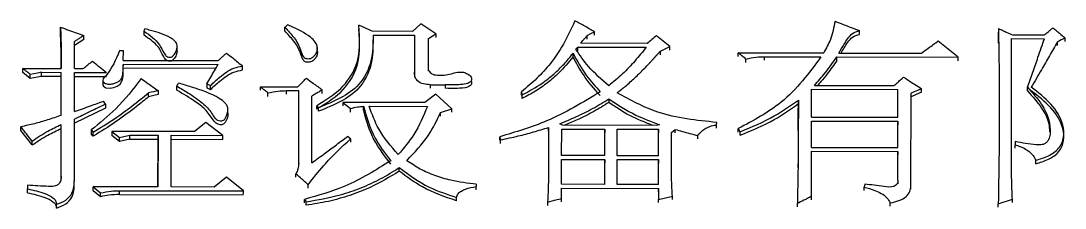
# Model space of a CAD drawing. Header units: millimetres. Extents: x 2104 to 4053, y 855 to 2233.
# Drawn here: x 2525.16 to 2537.18, y 2062.75 to 2064.91 of the extents above; entities that cross this region are included whole.
import ezdxf

# ---------------------------------------------------------------- set-up
doc = ezdxf.new("R2010")
doc.units = ezdxf.units.MM

msp = doc.modelspace()

# ---------------------------------------------------------------- linework, layer by layer
at = {"color": 7, "linetype": 'Continuous', "lineweight": 25}
for p, q in [((2528.195, 2064.791), (2528.196, 2064.833)), ((2529.202, 2064.787), (2529.05, 2064.858)), ((2529.764, 2064.875), (2529.667, 2064.786)), ((2529.937, 2064.759), (2529.764, 2064.875)), ((2529.667, 2064.786), (2529.202, 2064.787)), ((2529.212, 2064.743), (2529.688, 2064.742)), ((2529.212, 2064.743), (2529.212, 2064.701)), ((2529.688, 2064.742), (2529.688, 2064.315)), ((2529.688, 2064.742), (2529.688, 2064.7)), ((2529.851, 2064.706), (2529.937, 2064.759)), ((2534.816, 2064.753), (2534.816, 2064.795)), ((2536.417, 2064.818), (2536.417, 2064.776)), ((2536.419, 2064.649), (2536.417, 2064.776)), ((2536.579, 2064.747), (2536.947, 2064.746)), ((2525.881, 2064.692), (2525.773, 2064.623)), ((2525.773, 2064.357), (2525.773, 2064.669)), ((2526.955, 2064.559), (2526.955, 2064.606)), ((2528.569, 2064.583), (2528.569, 2064.61)), ((2529.213, 2064.648), (2529.213, 2064.69)), ((2529.85, 2064.368), (2529.851, 2064.706)), ((2531.57, 2064.605), (2532.36, 2064.604)), ((2531.57, 2064.564), (2531.57, 2064.605)), ((2532.371, 2064.648), (2531.603, 2064.65)), ((2536.567, 2063.302), (2536.568, 2064.703)), ((2536.568, 2064.703), (2536.947, 2064.702)), ((2537.098, 2064.624), (2537.098, 2064.666)), ((2526.336, 2064.564), (2526.292, 2064.564)), ((2526.335, 2064.452), (2526.336, 2064.564)), ((2531.516, 2064.493), (2531.516, 2064.534)), ((2532.522, 2064.518), (2532.522, 2064.559)), ((2533.42, 2064.54), (2534.404, 2064.538)), ((2533.42, 2064.498), (2533.42, 2064.54)), ((2533.506, 2064.427), (2533.507, 2064.468)), ((2533.723, 2064.495), (2534.372, 2064.493)), ((2533.723, 2064.453), (2533.723, 2064.495)), ((2534.556, 2064.493), (2535.951, 2064.491)), ((2534.556, 2064.452), (2534.556, 2064.493)), ((2534.578, 2064.537), (2535.53, 2064.536)), ((2525.178, 2064.358), (2525.621, 2064.358)), ((2525.178, 2064.312), (2525.178, 2064.358)), ((2525.773, 2064.357), (2525.87, 2064.357)), ((2526.335, 2064.452), (2527.428, 2064.45)), ((2526.335, 2064.362), (2526.336, 2064.408)), ((2527.401, 2064.36), (2526.335, 2064.362)), ((2526.336, 2064.408), (2527.428, 2064.406)), ((2527.709, 2064.342), (2527.709, 2064.388)), ((2529.85, 2064.327), (2529.85, 2064.368)), ((2525.264, 2064.243), (2525.178, 2064.312)), ((2525.394, 2064.315), (2525.621, 2064.314)), ((2525.394, 2064.268), (2525.394, 2064.315)), ((2525.621, 2064.268), (2525.394, 2064.268)), ((2525.621, 2063.819), (2525.621, 2064.314)), ((2525.621, 2064.268), (2525.621, 2064.314)), ((2525.621, 2063.819), (2525.621, 2064.268)), ((2525.772, 2063.862), (2525.773, 2064.314)), ((2525.773, 2064.314), (2526.141, 2064.313)), ((2525.773, 2064.268), (2526.14, 2064.267)), ((2526.101, 2064.23), (2526.101, 2064.228)), ((2529.688, 2064.315), (2529.688, 2064.274)), ((2526.101, 2064.218), (2526.101, 2064.184)), ((2527.298, 2064.181), (2527.341, 2064.163)), ((2527.298, 2064.181), (2527.298, 2064.135)), ((2527.298, 2064.135), (2527.341, 2064.117)), ((2527.914, 2064.149), (2528.346, 2064.148)), ((2527.914, 2064.108), (2527.914, 2064.149)), ((2529.872, 2064.172), (2529.871, 2064.132)), ((2529.872, 2064.172), (2530.045, 2064.172)), ((2530.045, 2064.172), (2530.045, 2064.131)), ((2534.263, 2064.12), (2535.259, 2064.118)), ((2534.263, 2063.799), (2534.263, 2064.12)), ((2534.296, 2064.164), (2535.215, 2064.163)), ((2535.258, 2063.797), (2535.259, 2064.118)), ((2536.751, 2064.101), (2536.751, 2064.142)), ((2526.627, 2064.032), (2526.627, 2064.078)), ((2528.216, 2064.063), (2528.217, 2064.104)), ((2528.217, 2064.104), (2528.357, 2064.104)), ((2528.356, 2063.272), (2528.357, 2064.104)), ((2528.357, 2064.063), (2528.357, 2064.104)), ((2528.508, 2063.272), (2528.509, 2064.041)), ((2529.936, 2064.065), (2529.807, 2063.967)), ((2530.12, 2063.895), (2529.936, 2064.065)), ((2530.921, 2064.05), (2530.921, 2064.09)), ((2530.931, 2064.014), (2530.932, 2064.055)), ((2534.112, 2063.955), (2534.112, 2063.995)), ((2535.409, 2063.008), (2535.41, 2064.073)), ((2526.129, 2063.902), (2525.772, 2063.729)), ((2526.129, 2063.948), (2526.108, 2063.983)), ((2526.129, 2063.948), (2526.129, 2063.902)), ((2527.54, 2063.85), (2527.54, 2063.896)), ((2528.865, 2063.969), (2528.952, 2063.898)), ((2529.807, 2063.967), (2528.865, 2063.969)), ((2529.103, 2063.884), (2529.103, 2063.924)), ((2529.168, 2063.924), (2529.839, 2063.923)), ((2529.99, 2063.851), (2530.12, 2063.895)), ((2525.772, 2063.076), (2525.772, 2063.775)), ((2529.99, 2063.811), (2529.99, 2063.851)), ((2534.263, 2063.799), (2535.258, 2063.797)), ((2534.263, 2063.754), (2535.258, 2063.752)), ((2534.263, 2063.45), (2534.263, 2063.754)), ((2535.258, 2063.448), (2535.258, 2063.752)), ((2535.258, 2063.752), (2535.258, 2063.712)), ((2525.155, 2063.643), (2525.156, 2063.689)), ((2525.285, 2063.478), (2525.155, 2063.643)), ((2525.62, 2063.12), (2525.621, 2063.714)), ((2525.62, 2063.118), (2525.621, 2063.668)), ((2525.967, 2063.652), (2525.989, 2063.626)), ((2525.967, 2063.652), (2525.967, 2063.607)), ((2525.988, 2063.581), (2525.989, 2063.626)), ((2526.205, 2063.634), (2526.291, 2063.564)), ((2527.157, 2063.633), (2526.205, 2063.634)), ((2527.287, 2063.737), (2527.157, 2063.633)), ((2527.481, 2063.588), (2527.287, 2063.737)), ((2531.234, 2063.679), (2531.234, 2063.178)), ((2531.234, 2063.639), (2531.234, 2063.679)), ((2531.385, 2063.357), (2531.386, 2063.661)), ((2531.386, 2063.661), (2531.883, 2063.66)), ((2532.478, 2063.703), (2531.396, 2063.705)), ((2531.883, 2063.356), (2531.883, 2063.66)), ((2531.883, 2063.66), (2531.883, 2063.62)), ((2532.023, 2063.355), (2532.024, 2063.66)), ((2532.024, 2063.66), (2532.5, 2063.659)), ((2532.511, 2063.712), (2532.478, 2063.703)), ((2532.499, 2063.355), (2532.5, 2063.659)), ((2532.5, 2063.659), (2532.5, 2063.619)), ((2533.17, 2063.711), (2533.171, 2063.738)), ((2533.17, 2063.671), (2533.17, 2063.711)), ((2533.419, 2063.625), (2533.419, 2063.666)), ((2533.441, 2063.59), (2533.441, 2063.63)), ((2537.169, 2063.604), (2537.169, 2063.644)), ((2525.285, 2063.478), (2525.285, 2063.523)), ((2525.988, 2063.581), (2525.967, 2063.607)), ((2526.291, 2063.519), (2526.205, 2063.589)), ((2526.291, 2063.519), (2526.291, 2063.564)), ((2526.41, 2063.545), (2526.291, 2063.519)), ((2526.41, 2063.59), (2526.735, 2063.59)), ((2526.41, 2063.545), (2526.41, 2063.59)), ((2526.41, 2063.545), (2526.735, 2063.544)), ((2526.735, 2063.59), (2526.734, 2062.995)), ((2526.734, 2062.995), (2526.735, 2063.544)), ((2526.735, 2063.544), (2526.735, 2063.59)), ((2526.886, 2063.59), (2527.481, 2063.588)), ((2526.886, 2062.995), (2526.886, 2063.59)), ((2526.886, 2063.544), (2527.481, 2063.543)), ((2528.952, 2063.549), (2528.919, 2063.576)), ((2528.952, 2063.549), (2528.951, 2063.509)), ((2530.671, 2063.533), (2530.672, 2063.573)), ((2530.682, 2063.497), (2530.682, 2063.537)), ((2532.651, 2063.157), (2532.651, 2063.623)), ((2532.954, 2063.547), (2532.954, 2063.586)), ((2536.61, 2063.517), (2536.61, 2063.481)), ((2536.61, 2063.517), (2536.61, 2063.477)), ((2534.262, 2062.885), (2534.263, 2063.405)), ((2534.263, 2063.45), (2535.258, 2063.448)), ((2534.263, 2063.405), (2535.258, 2063.403)), ((2535.258, 2063.072), (2535.258, 2063.403)), ((2535.258, 2063.403), (2535.258, 2063.364)), ((2536.61, 2063.442), (2536.61, 2063.481)), ((2528.356, 2063.232), (2528.356, 2063.272)), ((2531.883, 2063.356), (2531.385, 2063.357)), ((2531.385, 2063.312), (2531.883, 2063.311)), ((2531.385, 2063.025), (2531.385, 2063.312)), ((2531.882, 2063.024), (2531.883, 2063.311)), ((2531.883, 2063.311), (2531.883, 2063.272)), ((2532.499, 2063.355), (2532.023, 2063.355)), ((2532.023, 2063.311), (2532.499, 2063.31)), ((2532.023, 2063.024), (2532.023, 2063.311)), ((2532.499, 2063.023), (2532.499, 2063.31)), ((2532.499, 2063.31), (2532.499, 2063.27)), ((2536.848, 2063.262), (2536.848, 2063.302)), ((2529.514, 2063.178), (2529.514, 2063.217)), ((2525.62, 2063.075), (2525.62, 2063.12)), ((2525.771, 2063.031), (2525.772, 2063.076)), ((2527.524, 2063.108), (2527.383, 2062.994)), ((2527.719, 2062.949), (2527.524, 2063.108)), ((2530.401, 2063.027), (2530.4, 2063)), ((2531.882, 2063.024), (2531.385, 2063.025)), ((2532.499, 2063.023), (2532.023, 2063.024)), ((2535.258, 2063.072), (2535.257, 2063.032)), ((2525.23, 2062.927), (2525.231, 2062.972)), ((2525.23, 2062.927), (2525.231, 2062.971)), ((2525.231, 2063.015), (2525.231, 2062.972)), ((2525.231, 2063.015), (2525.231, 2062.971)), ((2525.769, 2062.968), (2525.77, 2063.013)), ((2525.988, 2062.996), (2526.074, 2062.926)), ((2526.734, 2062.995), (2525.988, 2062.996)), ((2525.988, 2062.952), (2525.988, 2062.996)), ((2526.074, 2062.882), (2525.988, 2062.952)), ((2526.074, 2062.882), (2526.074, 2062.926)), ((2526.291, 2062.952), (2527.719, 2062.949)), ((2526.291, 2062.908), (2526.291, 2062.952)), ((2526.291, 2062.908), (2527.718, 2062.905)), ((2527.383, 2062.994), (2526.886, 2062.995)), ((2528.464, 2062.982), (2528.464, 2063.021)), ((2530.4, 2062.961), (2530.4, 2063)), ((2531.385, 2062.98), (2532.499, 2062.978)), ((2531.385, 2062.863), (2531.385, 2062.98)), ((2532.499, 2062.978), (2532.499, 2062.852)), ((2535.409, 2062.97), (2535.409, 2063.008)), ((2528.421, 2062.851), (2528.442, 2062.824)), ((2528.421, 2062.812), (2528.421, 2062.851)), ((2528.442, 2062.785), (2528.442, 2062.824)), ((2532.499, 2062.814), (2532.499, 2062.852)), ((2534.1, 2062.766), (2534.1, 2062.804)), ((2536.414, 2062.762), (2536.415, 2062.8)), ((2536.415, 2062.8), (2536.577, 2062.854))]:
    msp.add_line(p, q, dxfattribs=at)
at = {"color": 7, "linetype": 'Continuous', "lineweight": 25, "flags": 128}
for points in [[(2525.611, 2064.787), (2525.611, 2064.813), (2525.611, 2064.834)], [(2528.196, 2064.833), (2528.204, 2064.84), (2528.216, 2064.85), (2528.228, 2064.86)], [(2525.881, 2064.692), (2525.881, 2064.718), (2525.881, 2064.738)], [(2526.574, 2064.742), (2526.574, 2064.757), (2526.574, 2064.773), (2526.574, 2064.789)], [(2529.937, 2064.759), (2529.937, 2064.736), (2529.937, 2064.717)], [(2531.679, 2064.738), (2531.722, 2064.76), (2531.765, 2064.782)], [(2531.679, 2064.696), (2531.679, 2064.72), (2531.679, 2064.738)], [(2531.765, 2064.741), (2531.765, 2064.764), (2531.765, 2064.782)], [(2537.185, 2064.71), (2537.141, 2064.688), (2537.12, 2064.677), (2537.098, 2064.666)], [(2537.185, 2064.669), (2537.185, 2064.692), (2537.185, 2064.71)], [(2531.549, 2064.579), (2531.56, 2064.592), (2531.57, 2064.605)], [(2532.522, 2064.559), (2532.576, 2064.586), (2532.631, 2064.612)], [(2532.63, 2064.571), (2532.63, 2064.594), (2532.631, 2064.612)], [(2535.951, 2064.449), (2535.951, 2064.472), (2535.951, 2064.491)], [(2526.106, 2064.193), (2526.1, 2064.18), (2526.101, 2064.167), (2526.108, 2064.155), (2526.12, 2064.146), (2526.134, 2064.138), (2526.18, 2064.133), (2526.225, 2064.14), (2526.266, 2064.156), (2526.301, 2064.18), (2526.326, 2064.228), (2526.332, 2064.28), (2526.335, 2064.362), (2526.335, 2064.362)], [(2525.394, 2064.315), (2525.345, 2064.305), (2525.305, 2064.297), (2525.264, 2064.289)], [(2525.264, 2064.243), (2525.264, 2064.269), (2525.264, 2064.289)], [(2525.394, 2064.268), (2525.345, 2064.259), (2525.305, 2064.251), (2525.264, 2064.243)], [(2526.952, 2064.109), (2526.952, 2064.13), (2526.952, 2064.143), (2526.952, 2064.156)], [(2527.341, 2064.117), (2527.341, 2064.14), (2527.341, 2064.152), (2527.341, 2064.163)], [(2528.627, 2064.072), (2528.628, 2064.094), (2528.628, 2064.112)], [(2535.258, 2064.077), (2535.259, 2064.1), (2535.259, 2064.118)], [(2535.529, 2064.126), (2535.484, 2064.106), (2535.447, 2064.09), (2535.41, 2064.073)], [(2535.529, 2064.085), (2535.529, 2064.108), (2535.529, 2064.126)], [(2526.735, 2064.104), (2526.687, 2064.092), (2526.657, 2064.085), (2526.627, 2064.078)], [(2526.735, 2064.058), (2526.687, 2064.046), (2526.657, 2064.039), (2526.627, 2064.032)], [(2526.735, 2064.104), (2526.735, 2064.078), (2526.735, 2064.058)], [(2528, 2064.037), (2528, 2064.057), (2528, 2064.078)], [(2531.927, 2064.008), (2531.927, 2063.998), (2531.927, 2063.987), (2531.927, 2063.968)], [(2535.529, 2064.085), (2535.469, 2064.058), (2535.41, 2064.032)], [(2528.563, 2063.934), (2528.562, 2063.919), (2528.562, 2063.906), (2528.562, 2063.894)], [(2528.584, 2063.907), (2528.579, 2063.914), (2528.571, 2063.924), (2528.563, 2063.934)], [(2528.584, 2063.867), (2528.584, 2063.881), (2528.584, 2063.894), (2528.584, 2063.907)], [(2528.865, 2063.969), (2528.865, 2063.946), (2528.865, 2063.929)], [(2528.952, 2063.857), (2528.952, 2063.867), (2528.952, 2063.877), (2528.952, 2063.898)], [(2530.12, 2063.855), (2530.12, 2063.877), (2530.12, 2063.895)], [(2525.621, 2063.668), (2525.621, 2063.682), (2525.621, 2063.695), (2525.621, 2063.714)], [(2526.205, 2063.634), (2526.205, 2063.609), (2526.205, 2063.589)], [(2531.396, 2063.705), (2531.38, 2063.714), (2531.364, 2063.723)], [(2532.651, 2063.623), (2532.673, 2063.641), (2532.694, 2063.658)], [(2532.694, 2063.618), (2532.694, 2063.64), (2532.694, 2063.658)], [(2526.291, 2063.564), (2526.34, 2063.575), (2526.375, 2063.583), (2526.41, 2063.59)], [(2527.481, 2063.543), (2527.481, 2063.568), (2527.481, 2063.588)], [(2528.323, 2063.108), (2528.324, 2063.117), (2528.324, 2063.127), (2528.324, 2063.147)], [(2527.718, 2062.905), (2527.719, 2062.93), (2527.719, 2062.949)], [(2532.499, 2062.939), (2532.499, 2062.96), (2532.499, 2062.978)], [(2534.868, 2062.953), (2534.868, 2062.968), (2534.868, 2062.98), (2534.868, 2062.991)], [(2525.566, 2062.751), (2525.566, 2062.764), (2525.566, 2062.777), (2525.566, 2062.795)], [(2530.173, 2062.836), (2530.173, 2062.852), (2530.173, 2062.874)], [(2531.222, 2062.819), (2531.304, 2062.841), (2531.385, 2062.863)], [(2531.222, 2062.819), (2531.222, 2062.796), (2531.222, 2062.78)], [(2531.384, 2062.825), (2531.385, 2062.846), (2531.385, 2062.863)], [(2532.499, 2062.852), (2532.58, 2062.87), (2532.661, 2062.888)], [(2532.661, 2062.849), (2532.661, 2062.87), (2532.661, 2062.888)], [(2534.262, 2062.846), (2534.262, 2062.867), (2534.262, 2062.885)], [(2535.17, 2062.773), (2535.171, 2062.783), (2535.171, 2062.794), (2535.171, 2062.811)], [(2536.577, 2062.815), (2536.577, 2062.836), (2536.577, 2062.854)]]:
    msp.add_lwpolyline(points, dxfattribs=at)
at = {"color": 7, "linetype": 'Continuous', "lineweight": 25}
for points, knots in [([(2525.611, 2064.834), (2525.615, 2064.752), (2525.62, 2064.632), (2525.621, 2064.473), (2525.621, 2064.396), (2525.621, 2064.358)], [0, 0, 0, 0, 0.51479, 0.757386, 1, 1, 1, 1]), ([(2525.611, 2064.834), (2525.642, 2064.823), (2525.703, 2064.802), (2525.793, 2064.77), (2525.852, 2064.749), (2525.881, 2064.738)], [0, 0, 0, 0, 0.343534, 0.671767, 1, 1, 1, 1]), ([(2528.196, 2064.833), (2528.233, 2064.794), (2528.307, 2064.716), (2528.376, 2064.599), (2528.393, 2064.508), (2528.428, 2064.478), (2528.451, 2064.472), (2528.477, 2064.471), (2528.505, 2064.479), (2528.533, 2064.498), (2528.556, 2064.529), (2528.573, 2064.57), (2528.571, 2064.618), (2528.545, 2064.671), (2528.45, 2064.76), (2528.333, 2064.816), (2528.24, 2064.855), (2528.228, 2064.86)], [0, 0, 0, 0, 0.147264, 0.29555, 0.379238, 0.397704, 0.416179, 0.440332, 0.464932, 0.490584, 0.529383, 0.570231, 0.614806, 0.662849, 0.734388, 0.964897, 1, 1, 1, 1]), ([(2528.563, 2063.934), (2528.661, 2063.993), (2528.852, 2064.109), (2529.075, 2064.433), (2529.06, 2064.698), (2529.05, 2064.858)], [0, 0, 0, 0, 0.2914195, 0.5692264, 1, 1, 1, 1]), ([(2531.538, 2064.907), (2531.491, 2064.804), (2531.411, 2064.633), (2531.258, 2064.414), (2531.103, 2064.241), (2530.982, 2064.141), (2530.921, 2064.09)], [0, 0, 0, 0, 0.33491, 0.554084, 0.775731, 1, 1, 1, 1]), ([(2531.765, 2064.782), (2531.728, 2064.803), (2531.652, 2064.845), (2531.576, 2064.886), (2531.538, 2064.907)], [0, 0, 0, 0, 0.5, 1, 1, 1, 1]), ([(2534.535, 2064.902), (2534.521, 2064.831), (2534.495, 2064.704), (2534.432, 2064.589), (2534.404, 2064.538)], [0, 0, 0, 0, 0.5568672, 1, 1, 1, 1]), ([(2534.535, 2064.902), (2534.565, 2064.89), (2534.628, 2064.866), (2534.721, 2064.831), (2534.784, 2064.807), (2534.816, 2064.795)], [0, 0, 0, 0, 0.328015, 0.664007, 1, 1, 1, 1]), ([(2525.621, 2064.358), (2525.621, 2064.384), (2525.621, 2064.451), (2525.619, 2064.594), (2525.614, 2064.711), (2525.611, 2064.787)], [0, 0, 0, 0, 0.180625, 0.46896, 1, 1, 1, 1]), ([(2525.881, 2064.738), (2525.868, 2064.73), (2525.843, 2064.714), (2525.807, 2064.691), (2525.784, 2064.677), (2525.773, 2064.669)], [0, 0, 0, 0, 0.37438, 0.68719, 1, 1, 1, 1]), ([(2526.574, 2064.789), (2526.641, 2064.742), (2526.743, 2064.672), (2526.789, 2064.558), (2526.817, 2064.514), (2526.835, 2064.499), (2526.852, 2064.49), (2526.871, 2064.487), (2526.887, 2064.49), (2526.905, 2064.501), (2526.932, 2064.532), (2526.953, 2064.575), (2526.957, 2064.621), (2526.949, 2064.652), (2526.924, 2064.684), (2526.83, 2064.746), (2526.707, 2064.783), (2526.606, 2064.809), (2526.585, 2064.815)], [0, 0, 0, 0, 0.227642, 0.340918, 0.369431, 0.383636, 0.40814, 0.421602, 0.435184, 0.450933, 0.481252, 0.554321, 0.592682, 0.621742, 0.650784, 0.712011, 0.938181, 1, 1, 1, 1]), ([(2526.574, 2064.789), (2526.575, 2064.791), (2526.577, 2064.797), (2526.581, 2064.805), (2526.583, 2064.812), (2526.585, 2064.815)], [0, 0, 0, 0, 0.250291, 0.625145, 1, 1, 1, 1]), ([(2526.954, 2064.559), (2526.952, 2064.545), (2526.947, 2064.51), (2526.922, 2064.472), (2526.897, 2064.449), (2526.881, 2064.442), (2526.866, 2064.441), (2526.847, 2064.446), (2526.827, 2064.457), (2526.792, 2064.498), (2526.764, 2064.588), (2526.672, 2064.675), (2526.601, 2064.723), (2526.574, 2064.742)], [0, 0, 0, 0, 0.075154, 0.191441, 0.226394, 0.248887, 0.271547, 0.299758, 0.340806, 0.382933, 0.572526, 0.832032, 1, 1, 1, 1]), ([(2528.568, 2064.568), (2528.569, 2064.566), (2528.575, 2064.55), (2528.569, 2064.516), (2528.55, 2064.476), (2528.523, 2064.448), (2528.494, 2064.433), (2528.466, 2064.429), (2528.441, 2064.432), (2528.422, 2064.441), (2528.403, 2064.46), (2528.384, 2064.508), (2528.36, 2064.588), (2528.292, 2064.689), (2528.23, 2064.754), (2528.195, 2064.791)], [0, 0, 0, 0, 0.00692, 0.07956, 0.155689, 0.209033, 0.251741, 0.294473, 0.329516, 0.356624, 0.383718, 0.448883, 0.593532, 0.772801, 1, 1, 1, 1]), ([(2528.562, 2063.893), (2528.66, 2063.952), (2528.852, 2064.067), (2529.075, 2064.392), (2529.059, 2064.656), (2529.05, 2064.816)], [0, 0, 0, 0, 0.291558, 0.569369, 1, 1, 1, 1]), ([(2529.212, 2064.743), (2529.212, 2064.643), (2529.211, 2064.444), (2529.036, 2064.091), (2528.758, 2063.978), (2528.584, 2063.907)], [0, 0, 0, 0, 0.271711, 0.545564, 1, 1, 1, 1]), ([(2531.603, 2064.65), (2531.613, 2064.662), (2531.631, 2064.682), (2531.656, 2064.712), (2531.671, 2064.729), (2531.679, 2064.738)], [0, 0, 0, 0, 0.40396, 0.701979, 1, 1, 1, 1]), ([(2532.479, 2064.737), (2532.461, 2064.722), (2532.425, 2064.692), (2532.389, 2064.663), (2532.371, 2064.648)], [0, 0, 0, 0, 0.500001, 1, 1, 1, 1]), ([(2532.631, 2064.612), (2532.605, 2064.633), (2532.555, 2064.674), (2532.504, 2064.716), (2532.479, 2064.737)], [0, 0, 0, 0, 0.500001, 1, 1, 1, 1]), ([(2534.578, 2064.537), (2534.599, 2064.571), (2534.633, 2064.627), (2534.68, 2064.705), (2534.733, 2064.768), (2534.788, 2064.786), (2534.816, 2064.795)], [0, 0, 0, 0, 0.334928, 0.552034, 0.77193, 1, 1, 1, 1]), ([(2534.603, 2064.537), (2534.616, 2064.557), (2534.641, 2064.599), (2534.68, 2064.662), (2534.733, 2064.726), (2534.788, 2064.743), (2534.816, 2064.752)], [0, 0, 0, 0, 0.22773, 0.479747, 0.73506, 1, 1, 1, 1]), ([(2536.417, 2064.818), (2536.422, 2064.491), (2536.43, 2063.992), (2536.423, 2063.318), (2536.418, 2062.973), (2536.415, 2062.8)], [0, 0, 0, 0, 0.489068, 0.74452, 1, 1, 1, 1]), ([(2536.417, 2064.818), (2536.432, 2064.812), (2536.462, 2064.799), (2536.516, 2064.775), (2536.555, 2064.758), (2536.579, 2064.747)], [0, 0, 0, 0, 0.277504, 0.555008, 1, 1, 1, 1]), ([(2536.947, 2064.746), (2536.959, 2064.756), (2536.982, 2064.775), (2537.014, 2064.801), (2537.034, 2064.818), (2537.044, 2064.826)], [0, 0, 0, 0, 0.3807691, 0.6903845, 1, 1, 1, 1]), ([(2537.044, 2064.826), (2537.057, 2064.816), (2537.081, 2064.796), (2537.128, 2064.757), (2537.163, 2064.729), (2537.185, 2064.71)], [0, 0, 0, 0, 0.263606, 0.527213, 1, 1, 1, 1]), ([(2529.212, 2064.701), (2529.212, 2064.601), (2529.211, 2064.402), (2529.036, 2064.049), (2528.758, 2063.936), (2528.584, 2063.866)], [0, 0, 0, 0, 0.2715803, 0.5453653, 1, 1, 1, 1]), ([(2532.36, 2064.604), (2532.317, 2064.55), (2532.231, 2064.444), (2532.088, 2064.294), (2531.981, 2064.204), (2531.927, 2064.16)], [0, 0, 0, 0, 0.334945, 0.666222, 1, 1, 1, 1]), ([(2535.53, 2064.536), (2535.556, 2064.555), (2535.601, 2064.588), (2535.666, 2064.635), (2535.705, 2064.663), (2535.724, 2064.678)], [0, 0, 0, 0, 0.400148, 0.700074, 1, 1, 1, 1]), ([(2535.724, 2064.678), (2535.749, 2064.657), (2535.799, 2064.616), (2535.875, 2064.554), (2535.926, 2064.512), (2535.951, 2064.491)], [0, 0, 0, 0, 0.32637, 0.663185, 1, 1, 1, 1]), ([(2536.751, 2064.142), (2536.772, 2064.2), (2536.812, 2064.315), (2536.877, 2064.502), (2536.922, 2064.631), (2536.947, 2064.702)], [0, 0, 0, 0, 0.309196, 0.61839, 1, 1, 1, 1]), ([(2537.098, 2064.666), (2537.067, 2064.613), (2537.005, 2064.506), (2536.904, 2064.331), (2536.834, 2064.21), (2536.795, 2064.142)], [0, 0, 0, 0, 0.306625, 0.61325, 1, 1, 1, 1]), ([(2526.292, 2064.564), (2526.25, 2064.462), (2526.203, 2064.35), (2526.112, 2064.253), (2526.099, 2064.231), (2526.1, 2064.213), (2526.108, 2064.201), (2526.12, 2064.191), (2526.143, 2064.18), (2526.181, 2064.177), (2526.226, 2064.184), (2526.267, 2064.2), (2526.308, 2064.227), (2526.329, 2064.274), (2526.333, 2064.336), (2526.335, 2064.381), (2526.336, 2064.408)], [0, 0, 0, 0, 0.410683, 0.44895, 0.485442, 0.501739, 0.51856, 0.536626, 0.555643, 0.608214, 0.659889, 0.710594, 0.760792, 0.827972, 0.894991, 1, 1, 1, 1]), ([(2527.428, 2064.45), (2527.44, 2064.46), (2527.462, 2064.48), (2527.494, 2064.509), (2527.515, 2064.527), (2527.525, 2064.536)], [0, 0, 0, 0, 0.362123, 0.681062, 1, 1, 1, 1]), ([(2527.525, 2064.536), (2527.55, 2064.516), (2527.593, 2064.482), (2527.654, 2064.433), (2527.691, 2064.403), (2527.709, 2064.388)], [0, 0, 0, 0, 0.403141, 0.70157, 1, 1, 1, 1]), ([(2531.516, 2064.492), (2531.463, 2064.428), (2531.374, 2064.321), (2531.224, 2064.193), (2531.085, 2064.095), (2530.983, 2064.04), (2530.931, 2064.013)], [0, 0, 0, 0, 0.334608, 0.554057, 0.775919, 1, 1, 1, 1]), ([(2530.932, 2064.055), (2531.01, 2064.098), (2531.139, 2064.168), (2531.295, 2064.293), (2531.415, 2064.408), (2531.483, 2064.492), (2531.516, 2064.534)], [0, 0, 0, 0, 0.345122, 0.565624, 0.783909, 1, 1, 1, 1]), ([(2531.516, 2064.534), (2531.565, 2064.446), (2531.651, 2064.287), (2531.775, 2064.15), (2531.83, 2064.089)], [0, 0, 0, 0, 0.556747, 1, 1, 1, 1]), ([(2531.829, 2064.047), (2531.761, 2064.125), (2531.639, 2064.264), (2531.553, 2064.423), (2531.516, 2064.492)], [0, 0, 0, 0, 0.563004, 1, 1, 1, 1]), ([(2531.927, 2064.16), (2531.846, 2064.231), (2531.702, 2064.358), (2531.595, 2064.511), (2531.549, 2064.579)], [0, 0, 0, 0, 0.56355, 1, 1, 1, 1]), ([(2532.024, 2064.079), (2532.027, 2064.081), (2532.03, 2064.084), (2532.035, 2064.087), (2532.04, 2064.091), (2532.044, 2064.095), (2532.049, 2064.098), (2532.053, 2064.101), (2532.057, 2064.105), (2532.062, 2064.108), (2532.067, 2064.112), (2532.07, 2064.115), (2532.074, 2064.117), (2532.078, 2064.121), (2532.084, 2064.126), (2532.09, 2064.13), (2532.098, 2064.137), (2532.122, 2064.157), (2532.181, 2064.207), (2532.241, 2064.263), (2532.317, 2064.338), (2532.36, 2064.382), (2532.396, 2064.42), (2532.404, 2064.429), (2532.412, 2064.438), (2532.42, 2064.446), (2532.426, 2064.453), (2532.431, 2064.459), (2532.439, 2064.468), (2532.447, 2064.476), (2532.455, 2064.485), (2532.461, 2064.491), (2532.466, 2064.497), (2532.47, 2064.501), (2532.474, 2064.506), (2532.478, 2064.51), (2532.482, 2064.514), (2532.485, 2064.517), (2532.489, 2064.522), (2532.493, 2064.526), (2532.496, 2064.53), (2532.499, 2064.534), (2532.502, 2064.537), (2532.506, 2064.541), (2532.51, 2064.546), (2532.514, 2064.55), (2532.518, 2064.554), (2532.521, 2064.557), (2532.522, 2064.559)], [0, 0, 0, 0, 0.012725, 0.019102, 0.025479, 0.038233, 0.04461, 0.050987, 0.057364, 0.070118, 0.076495, 0.082872, 0.089249, 0.095626, 0.10838, 0.121135, 0.127512, 0.15302, 0.255073, 0.459194, 0.510211, 0.714315, 0.727069, 0.739823, 0.765331, 0.778085, 0.79084, 0.803594, 0.816348, 0.841856, 0.85461, 0.867364, 0.880118, 0.886495, 0.892872, 0.905626, 0.912003, 0.91838, 0.924757, 0.937511, 0.943888, 0.950265, 0.956642, 0.963019, 0.975773, 0.98215, 0.988527, 1, 1, 1, 1]), ([(2534.372, 2064.493), (2534.233, 2064.305), (2533.982, 2063.965), (2533.593, 2063.759), (2533.419, 2063.666)], [0, 0, 0, 0, 0.551948, 1, 1, 1, 1]), ([(2533.507, 2064.468), (2533.494, 2064.479), (2533.474, 2064.495), (2533.445, 2064.519), (2533.428, 2064.533), (2533.42, 2064.54)], [0, 0, 0, 0, 0.42836, 0.71418, 1, 1, 1, 1]), ([(2533.507, 2064.468), (2533.546, 2064.477), (2533.618, 2064.493), (2533.691, 2064.494), (2533.723, 2064.495)], [0, 0, 0, 0, 0.558835, 1, 1, 1, 1]), ([(2534.296, 2064.164), (2534.338, 2064.212), (2534.406, 2064.288), (2534.491, 2064.399), (2534.534, 2064.462), (2534.556, 2064.493)], [0, 0, 0, 0, 0.451239, 0.725379, 1, 1, 1, 1]), ([(2525.264, 2064.289), (2525.252, 2064.299), (2525.232, 2064.315), (2525.203, 2064.339), (2525.186, 2064.352), (2525.178, 2064.358)], [0, 0, 0, 0, 0.4283606, 0.7141803, 1, 1, 1, 1]), ([(2525.87, 2064.357), (2525.883, 2064.367), (2525.907, 2064.386), (2525.943, 2064.415), (2525.967, 2064.434), (2525.979, 2064.444)], [0, 0, 0, 0, 0.342692, 0.671346, 1, 1, 1, 1]), ([(2525.979, 2064.444), (2526.006, 2064.422), (2526.06, 2064.379), (2526.114, 2064.335), (2526.141, 2064.313)], [0, 0, 0, 0, 0.5, 1, 1, 1, 1]), ([(2527.298, 2064.181), (2527.313, 2064.207), (2527.342, 2064.258), (2527.386, 2064.333), (2527.414, 2064.382), (2527.428, 2064.406)], [0, 0, 0, 0, 0.349952, 0.674976, 1, 1, 1, 1]), ([(2527.341, 2064.163), (2527.376, 2064.197), (2527.433, 2064.252), (2527.523, 2064.318), (2527.608, 2064.37), (2527.675, 2064.382), (2527.709, 2064.388)], [0, 0, 0, 0, 0.334415, 0.553138, 0.774737, 1, 1, 1, 1]), ([(2529.85, 2064.368), (2529.849, 2064.365), (2529.847, 2064.358), (2529.845, 2064.349), (2529.847, 2064.342), (2529.854, 2064.334), (2529.866, 2064.322), (2529.878, 2064.303), (2529.904, 2064.289), (2529.975, 2064.278), (2530.091, 2064.284), (2530.209, 2064.33), (2530.291, 2064.305), (2530.324, 2064.284), (2530.343, 2064.261), (2530.349, 2064.242), (2530.347, 2064.224), (2530.34, 2064.21), (2530.326, 2064.197), (2530.287, 2064.179), (2530.19, 2064.169), (2530.103, 2064.171), (2530.045, 2064.172)], [0, 0, 0, 0, 0.0138, 0.025127, 0.031098, 0.037099, 0.060784, 0.089374, 0.112534, 0.153888, 0.320046, 0.483741, 0.537098, 0.589789, 0.612612, 0.635583, 0.657284, 0.674402, 0.691535, 0.721107, 0.811251, 1, 1, 1, 1]), ([(2534.556, 2064.451), (2534.519, 2064.399), (2534.462, 2064.316), (2534.385, 2064.222), (2534.346, 2064.179), (2534.333, 2064.164)], [0, 0, 0, 0, 0.525062, 0.837836, 1, 1, 1, 1]), ([(2526.541, 2064.243), (2526.449, 2064.123), (2526.284, 2063.906), (2526.064, 2063.73), (2525.967, 2063.652)], [0, 0, 0, 0, 0.555283, 1, 1, 1, 1]), ([(2526.541, 2064.243), (2526.567, 2064.225), (2526.612, 2064.192), (2526.677, 2064.146), (2526.716, 2064.118), (2526.735, 2064.104)], [0, 0, 0, 0, 0.400141, 0.70007, 1, 1, 1, 1]), ([(2527.341, 2064.117), (2527.375, 2064.151), (2527.433, 2064.206), (2527.523, 2064.272), (2527.608, 2064.323), (2527.675, 2064.336), (2527.709, 2064.342)], [0, 0, 0, 0, 0.334339, 0.553042, 0.774659, 1, 1, 1, 1]), ([(2528.346, 2064.148), (2528.358, 2064.16), (2528.379, 2064.182), (2528.412, 2064.214), (2528.433, 2064.236), (2528.444, 2064.246)], [0, 0, 0, 0, 0.344395, 0.672198, 1, 1, 1, 1]), ([(2528.444, 2064.246), (2528.47, 2064.227), (2528.514, 2064.195), (2528.575, 2064.151), (2528.61, 2064.125), (2528.628, 2064.112)], [0, 0, 0, 0, 0.424906, 0.712453, 1, 1, 1, 1]), ([(2529.872, 2064.172), (2529.845, 2064.173), (2529.792, 2064.176), (2529.724, 2064.208), (2529.691, 2064.262), (2529.689, 2064.298), (2529.688, 2064.315)], [0, 0, 0, 0, 0.293529, 0.577239, 0.790449, 1, 1, 1, 1]), ([(2535.215, 2064.163), (2535.227, 2064.173), (2535.251, 2064.195), (2535.287, 2064.227), (2535.312, 2064.249), (2535.324, 2064.26)], [0, 0, 0, 0, 0.327554, 0.663777, 1, 1, 1, 1]), ([(2535.324, 2064.26), (2535.351, 2064.243), (2535.399, 2064.211), (2535.467, 2064.167), (2535.508, 2064.14), (2535.529, 2064.126)], [0, 0, 0, 0, 0.395864, 0.697932, 1, 1, 1, 1]), ([(2526.952, 2064.156), (2526.995, 2064.131), (2527.099, 2064.071), (2527.238, 2063.972), (2527.345, 2063.871), (2527.38, 2063.792), (2527.419, 2063.764), (2527.446, 2063.755), (2527.47, 2063.756), (2527.489, 2063.763), (2527.508, 2063.78), (2527.53, 2063.821), (2527.545, 2063.873), (2527.535, 2063.927), (2527.501, 2063.972), (2527.374, 2064.065), (2527.182, 2064.126), (2527.022, 2064.175), (2526.973, 2064.19)], [0, 0, 0, 0, 0.0982305, 0.2380808, 0.342824, 0.3950127, 0.4156162, 0.4363067, 0.4488043, 0.4613909, 0.4749584, 0.5000075, 0.5591638, 0.5871907, 0.6151163, 0.6746096, 0.9000732, 1, 1, 1, 1]), ([(2526.952, 2064.156), (2526.955, 2064.161), (2526.963, 2064.173), (2526.97, 2064.184), (2526.973, 2064.19)], [0, 0, 0, 0, 0.499456, 1, 1, 1, 1]), ([(2527.538, 2063.85), (2527.539, 2063.844), (2527.542, 2063.813), (2527.527, 2063.771), (2527.506, 2063.733), (2527.488, 2063.717), (2527.47, 2063.711), (2527.449, 2063.71), (2527.427, 2063.715), (2527.401, 2063.729), (2527.355, 2063.784), (2527.298, 2063.879), (2527.146, 2063.995), (2527.026, 2064.066), (2526.952, 2064.109)], [0, 0, 0, 0, 0.02232, 0.1187247, 0.1624937, 0.1838858, 0.2054796, 0.2245934, 0.2537432, 0.2835186, 0.3271043, 0.5106076, 0.6943614, 1, 1, 1, 1]), ([(2528, 2064.078), (2527.988, 2064.088), (2527.967, 2064.105), (2527.938, 2064.129), (2527.922, 2064.142), (2527.914, 2064.149)], [0, 0, 0, 0, 0.4283694, 0.7141847, 1, 1, 1, 1]), ([(2528.628, 2064.112), (2528.614, 2064.104), (2528.587, 2064.088), (2528.547, 2064.064), (2528.521, 2064.049), (2528.509, 2064.041)], [0, 0, 0, 0, 0.350983, 0.675492, 1, 1, 1, 1]), ([(2530.345, 2064.209), (2530.346, 2064.206), (2530.349, 2064.196), (2530.347, 2064.181), (2530.339, 2064.167), (2530.324, 2064.154), (2530.274, 2064.133), (2530.176, 2064.129), (2530.091, 2064.13), (2530.045, 2064.131)], [0, 0, 0, 0, 0.035479, 0.093395, 0.138339, 0.183252, 0.26667, 0.603888, 1, 1, 1, 1]), ([(2536.751, 2064.142), (2536.81, 2064.078), (2536.913, 2063.965), (2537.003, 2063.781), (2537.015, 2063.646), (2537.008, 2063.562), (2536.985, 2063.521), (2536.957, 2063.495), (2536.911, 2063.477), (2536.792, 2063.481), (2536.69, 2063.501), (2536.61, 2063.517)], [0, 0, 0, 0, 0.23749, 0.42213, 0.564767, 0.621672, 0.660734, 0.693271, 0.725998, 0.787152, 1, 1, 1, 1]), ([(2536.848, 2063.302), (2536.897, 2063.317), (2536.993, 2063.347), (2537.121, 2063.432), (2537.179, 2063.568), (2537.161, 2063.755), (2537.03, 2063.963), (2536.874, 2064.082), (2536.795, 2064.142)], [0, 0, 0, 0, 0.127311, 0.25064, 0.376347, 0.501102, 0.745819, 1, 1, 1, 1]), ([(2526.627, 2064.032), (2526.581, 2063.995), (2526.457, 2063.897), (2526.25, 2063.739), (2526.076, 2063.633), (2525.988, 2063.581)], [0, 0, 0, 0, 0.227248, 0.612658, 1, 1, 1, 1]), ([(2525.989, 2063.626), (2526.072, 2063.676), (2526.226, 2063.769), (2526.434, 2063.925), (2526.563, 2064.027), (2526.627, 2064.078)], [0, 0, 0, 0, 0.3679592, 0.6837741, 1, 1, 1, 1]), ([(2528, 2064.078), (2528.04, 2064.086), (2528.111, 2064.102), (2528.184, 2064.103), (2528.217, 2064.104)], [0, 0, 0, 0, 0.558839, 1, 1, 1, 1]), ([(2531.83, 2064.089), (2531.628, 2063.968), (2531.267, 2063.749), (2530.855, 2063.627), (2530.672, 2063.573)], [0, 0, 0, 0, 0.555577, 1, 1, 1, 1]), ([(2530.921, 2064.09), (2530.923, 2064.084), (2530.926, 2064.072), (2530.93, 2064.06), (2530.932, 2064.055)], [0, 0, 0, 0, 0.5006573, 1, 1, 1, 1]), ([(2531.364, 2063.723), (2531.426, 2063.749), (2531.556, 2063.801), (2531.744, 2063.896), (2531.866, 2063.971), (2531.927, 2064.008)], [0, 0, 0, 0, 0.317051, 0.657515, 1, 1, 1, 1]), ([(2531.927, 2064.008), (2532.029, 2063.942), (2532.212, 2063.824), (2532.419, 2063.747), (2532.511, 2063.712)], [0, 0, 0, 0, 0.5565321, 1, 1, 1, 1]), ([(2533.171, 2063.738), (2532.939, 2063.761), (2532.529, 2063.802), (2532.177, 2063.995), (2532.024, 2064.079)], [0, 0, 0, 0, 0.56492, 1, 1, 1, 1]), ([(2533.441, 2063.63), (2533.575, 2063.686), (2533.814, 2063.785), (2534.021, 2063.931), (2534.112, 2063.995)], [0, 0, 0, 0, 0.5634054, 1, 1, 1, 1]), ([(2534.112, 2063.995), (2534.112, 2063.891), (2534.111, 2063.682), (2534.11, 2063.285), (2534.104, 2062.992), (2534.1, 2062.804)], [0, 0, 0, 0, 0.263974, 0.527948, 1, 1, 1, 1]), ([(2536.751, 2064.1), (2536.809, 2064.037), (2536.911, 2063.923), (2536.999, 2063.757), (2537.004, 2063.661), (2537.006, 2063.629)], [0, 0, 0, 0, 0.463559, 0.823135, 1, 1, 1, 1]), ([(2536.848, 2063.261), (2536.897, 2063.277), (2536.993, 2063.306), (2537.121, 2063.391), (2537.178, 2063.527), (2537.161, 2063.714), (2537.03, 2063.922), (2536.874, 2064.04), (2536.794, 2064.1)], [0, 0, 0, 0, 0.127389, 0.250753, 0.376419, 0.501111, 0.745773, 1, 1, 1, 1]), ([(2525.772, 2063.862), (2525.803, 2063.873), (2525.865, 2063.895), (2525.977, 2063.936), (2526.058, 2063.965), (2526.108, 2063.983)], [0, 0, 0, 0, 0.276037, 0.552075, 1, 1, 1, 1]), ([(2526.129, 2063.948), (2526.071, 2063.92), (2525.982, 2063.877), (2525.863, 2063.819), (2525.803, 2063.789), (2525.772, 2063.775)], [0, 0, 0, 0, 0.4912162, 0.745608, 1, 1, 1, 1]), ([(2528.952, 2063.898), (2528.98, 2063.905), (2529.029, 2063.918), (2529.081, 2063.922), (2529.103, 2063.924)], [0, 0, 0, 0, 0.558985, 1, 1, 1, 1]), ([(2529.103, 2063.924), (2529.138, 2063.798), (2529.202, 2063.572), (2529.35, 2063.382), (2529.416, 2063.297)], [0, 0, 0, 0, 0.5554541, 1, 1, 1, 1]), ([(2529.416, 2063.257), (2529.334, 2063.366), (2529.189, 2063.558), (2529.129, 2063.784), (2529.103, 2063.883)], [0, 0, 0, 0, 0.563754, 1, 1, 1, 1]), ([(2529.503, 2063.369), (2529.42, 2063.464), (2529.273, 2063.631), (2529.2, 2063.835), (2529.168, 2063.924)], [0, 0, 0, 0, 0.56317, 1, 1, 1, 1]), ([(2529.839, 2063.923), (2529.793, 2063.812), (2529.71, 2063.612), (2529.567, 2063.444), (2529.503, 2063.369)], [0, 0, 0, 0, 0.5555847, 1, 1, 1, 1]), ([(2531.927, 2063.967), (2531.871, 2063.932), (2531.754, 2063.86), (2531.583, 2063.773), (2531.467, 2063.726), (2531.418, 2063.705)], [0, 0, 0, 0, 0.346002, 0.722833, 1, 1, 1, 1]), ([(2532.436, 2063.704), (2532.345, 2063.739), (2532.164, 2063.809), (2532.006, 2063.914), (2531.927, 2063.967)], [0, 0, 0, 0, 0.502107, 1, 1, 1, 1]), ([(2533.441, 2063.59), (2533.575, 2063.645), (2533.814, 2063.744), (2534.021, 2063.89), (2534.112, 2063.954)], [0, 0, 0, 0, 0.563449, 1, 1, 1, 1]), ([(2534.111, 2063.645), (2534.111, 2063.697), (2534.111, 2063.774), (2534.111, 2063.877), (2534.112, 2063.928), (2534.112, 2063.954)], [0, 0, 0, 0, 0.499765, 0.749882, 1, 1, 1, 1]), ([(2525.621, 2063.819), (2525.568, 2063.801), (2525.465, 2063.767), (2525.312, 2063.72), (2525.208, 2063.699), (2525.156, 2063.689)], [0, 0, 0, 0, 0.346532, 0.672536, 1, 1, 1, 1]), ([(2529.6, 2063.297), (2529.69, 2063.392), (2529.849, 2063.56), (2529.948, 2063.763), (2529.99, 2063.851)], [0, 0, 0, 0, 0.563739, 1, 1, 1, 1]), ([(2525.285, 2063.523), (2525.266, 2063.547), (2525.235, 2063.587), (2525.192, 2063.642), (2525.168, 2063.673), (2525.156, 2063.689)], [0, 0, 0, 0, 0.440732, 0.720366, 1, 1, 1, 1]), ([(2525.285, 2063.523), (2525.344, 2063.563), (2525.45, 2063.635), (2525.569, 2063.69), (2525.621, 2063.714)], [0, 0, 0, 0, 0.556535, 1, 1, 1, 1]), ([(2525.285, 2063.478), (2525.344, 2063.517), (2525.45, 2063.589), (2525.568, 2063.644), (2525.621, 2063.668)], [0, 0, 0, 0, 0.5565026, 1, 1, 1, 1]), ([(2530.682, 2063.537), (2530.75, 2063.551), (2530.877, 2063.578), (2531.061, 2063.627), (2531.176, 2063.662), (2531.234, 2063.679)], [0, 0, 0, 0, 0.365104, 0.682344, 1, 1, 1, 1]), ([(2532.694, 2063.658), (2532.749, 2063.643), (2532.835, 2063.617), (2532.922, 2063.595), (2532.954, 2063.586)], [0, 0, 0, 0, 0.632425, 1, 1, 1, 1]), ([(2532.954, 2063.586), (2532.971, 2063.608), (2533.001, 2063.644), (2533.058, 2063.678), (2533.113, 2063.699), (2533.151, 2063.707), (2533.17, 2063.711)], [0, 0, 0, 0, 0.330275, 0.550122, 0.773937, 1, 1, 1, 1]), ([(2533.419, 2063.666), (2533.423, 2063.66), (2533.43, 2063.648), (2533.437, 2063.636), (2533.441, 2063.63)], [0, 0, 0, 0, 0.500751, 1, 1, 1, 1]), ([(2534.111, 2063.704), (2534.111, 2063.623), (2534.11, 2063.477), (2534.109, 2063.314), (2534.107, 2063.235), (2534.107, 2063.219)], [0, 0, 0, 0, 0.497466, 0.899335, 1, 1, 1, 1]), ([(2534.111, 2063.645), (2534.111, 2063.611), (2534.11, 2063.559), (2534.11, 2063.497), (2534.11, 2063.467), (2534.11, 2063.453), (2534.11, 2063.449), (2534.11, 2063.448), (2534.11, 2063.448), (2534.11, 2063.448), (2534.11, 2063.448)], [0, 0, 0, 0, 0.513943, 0.774294, 0.919323, 0.982248, 0.991202, 0.997355, 0.999541, 1, 1, 1, 1]), ([(2528.464, 2063.021), (2528.523, 2063.096), (2528.626, 2063.227), (2528.793, 2063.4), (2528.899, 2063.499), (2528.952, 2063.549)], [0, 0, 0, 0, 0.398253, 0.698777, 1, 1, 1, 1]), ([(2528.508, 2063.272), (2528.56, 2063.311), (2528.654, 2063.38), (2528.791, 2063.482), (2528.876, 2063.544), (2528.919, 2063.576)], [0, 0, 0, 0, 0.378108, 0.689054, 1, 1, 1, 1]), ([(2530.672, 2063.573), (2530.673, 2063.567), (2530.677, 2063.555), (2530.681, 2063.543), (2530.682, 2063.537)], [0, 0, 0, 0, 0.500003, 1, 1, 1, 1]), ([(2536.61, 2063.481), (2536.645, 2063.469), (2536.701, 2063.448), (2536.771, 2063.405), (2536.82, 2063.359), (2536.839, 2063.321), (2536.848, 2063.302)], [0, 0, 0, 0, 0.348649, 0.570981, 0.788219, 1, 1, 1, 1]), ([(2528.356, 2063.272), (2528.355, 2063.248), (2528.353, 2063.204), (2528.333, 2063.165), (2528.324, 2063.147)], [0, 0, 0, 0, 0.5572241, 1, 1, 1, 1]), ([(2529.416, 2063.297), (2529.245, 2063.19), (2528.936, 2062.997), (2528.58, 2062.896), (2528.421, 2062.851)], [0, 0, 0, 0, 0.554852, 1, 1, 1, 1]), ([(2530.401, 2063.027), (2530.302, 2063.038), (2530.14, 2063.057), (2529.925, 2063.123), (2529.753, 2063.196), (2529.651, 2063.264), (2529.6, 2063.297)], [0, 0, 0, 0, 0.3439878, 0.5650553, 0.7839694, 1, 1, 1, 1]), ([(2536.577, 2062.854), (2536.574, 2062.916), (2536.57, 2063.023), (2536.567, 2063.172), (2536.567, 2063.259), (2536.567, 2063.302)], [0, 0, 0, 0, 0.419118, 0.709539, 1, 1, 1, 1]), ([(2528.464, 2063.021), (2528.452, 2063.032), (2528.428, 2063.053), (2528.382, 2063.095), (2528.347, 2063.126), (2528.324, 2063.147)], [0, 0, 0, 0, 0.2546089, 0.5092179, 1, 1, 1, 1]), ([(2528.442, 2062.824), (2528.574, 2062.846), (2528.79, 2062.883), (2529.075, 2062.982), (2529.305, 2063.085), (2529.444, 2063.173), (2529.514, 2063.217)], [0, 0, 0, 0, 0.3437, 0.56446, 0.78335, 1, 1, 1, 1]), ([(2529.514, 2063.176), (2529.405, 2063.11), (2529.224, 2063.001), (2528.945, 2062.894), (2528.698, 2062.824), (2528.528, 2062.797), (2528.442, 2062.784)], [0, 0, 0, 0, 0.335493, 0.555469, 0.777124, 1, 1, 1, 1]), ([(2529.514, 2063.217), (2529.625, 2063.135), (2529.825, 2062.989), (2530.066, 2062.91), (2530.173, 2062.874)], [0, 0, 0, 0, 0.554975, 1, 1, 1, 1]), ([(2530.173, 2062.835), (2530.037, 2062.881), (2529.798, 2062.964), (2529.6, 2063.112), (2529.514, 2063.176)], [0, 0, 0, 0, 0.564668, 1, 1, 1, 1]), ([(2531.234, 2063.178), (2531.233, 2063.143), (2531.233, 2063.075), (2531.229, 2062.955), (2531.225, 2062.87), (2531.222, 2062.819)], [0, 0, 0, 0, 0.286353, 0.572707, 1, 1, 1, 1]), ([(2532.661, 2062.888), (2532.659, 2062.919), (2532.654, 2062.979), (2532.652, 2063.069), (2532.651, 2063.128), (2532.651, 2063.157)], [0, 0, 0, 0, 0.346721, 0.673286, 1, 1, 1, 1]), ([(2525.62, 2063.12), (2525.619, 2063.104), (2525.618, 2063.072), (2525.595, 2063.023), (2525.537, 2062.999), (2525.414, 2063.003), (2525.312, 2063.01), (2525.231, 2063.015)], [0, 0, 0, 0, 0.111586, 0.225233, 0.353074, 0.48645, 1, 1, 1, 1]), ([(2525.566, 2062.795), (2525.603, 2062.809), (2525.676, 2062.835), (2525.765, 2062.935), (2525.769, 2063.023), (2525.772, 2063.076)], [0, 0, 0, 0, 0.293069, 0.573859, 1, 1, 1, 1]), ([(2525.566, 2062.751), (2525.603, 2062.764), (2525.676, 2062.791), (2525.765, 2062.891), (2525.769, 2062.978), (2525.771, 2063.031)], [0, 0, 0, 0, 0.293237, 0.574039, 1, 1, 1, 1]), ([(2534.879, 2063.027), (2534.877, 2063.021), (2534.873, 2063.009), (2534.87, 2062.997), (2534.868, 2062.991)], [0, 0, 0, 0, 0.499999, 1, 1, 1, 1]), ([(2535.258, 2063.072), (2535.257, 2063.058), (2535.256, 2063.036), (2535.235, 2063.012), (2535.185, 2062.987), (2535.059, 2063.006), (2534.95, 2063.019), (2534.879, 2063.027)], [0, 0, 0, 0, 0.100649, 0.162017, 0.226226, 0.489486, 1, 1, 1, 1]), ([(2525.23, 2062.927), (2525.299, 2062.913), (2525.403, 2062.891), (2525.512, 2062.839), (2525.559, 2062.793), (2525.563, 2062.765), (2525.566, 2062.751)], [0, 0, 0, 0, 0.512262, 0.772929, 0.888543, 1, 1, 1, 1]), ([(2525.231, 2062.972), (2525.3, 2062.957), (2525.403, 2062.936), (2525.512, 2062.884), (2525.559, 2062.838), (2525.564, 2062.809), (2525.566, 2062.795)], [0, 0, 0, 0, 0.5121247, 0.7727852, 0.8884477, 1, 1, 1, 1]), ([(2526.074, 2062.926), (2526.114, 2062.935), (2526.185, 2062.95), (2526.259, 2062.952), (2526.291, 2062.952)], [0, 0, 0, 0, 0.5588348, 1, 1, 1, 1]), ([(2526.291, 2062.908), (2526.249, 2062.907), (2526.176, 2062.905), (2526.105, 2062.889), (2526.074, 2062.882)], [0, 0, 0, 0, 0.561086, 1, 1, 1, 1]), ([(2530.173, 2062.874), (2530.178, 2062.889), (2530.188, 2062.919), (2530.23, 2062.95), (2530.3, 2062.98), (2530.359, 2062.992), (2530.4, 2063)], [0, 0, 0, 0, 0.17577, 0.359484, 0.548639, 1, 1, 1, 1]), ([(2534.868, 2062.991), (2534.91, 2062.981), (2534.979, 2062.964), (2535.067, 2062.923), (2535.133, 2062.877), (2535.158, 2062.833), (2535.171, 2062.811)], [0, 0, 0, 0, 0.3484544, 0.571203, 0.7891247, 1, 1, 1, 1]), ([(2535.171, 2062.811), (2535.239, 2062.827), (2535.332, 2062.848), (2535.401, 2062.94), (2535.406, 2062.986), (2535.409, 2063.008)], [0, 0, 0, 0, 0.57516, 0.790026, 1, 1, 1, 1]), ([(2534.262, 2062.885), (2534.247, 2062.878), (2534.218, 2062.863), (2534.164, 2062.836), (2534.125, 2062.817), (2534.1, 2062.804)], [0, 0, 0, 0, 0.270793, 0.541585, 1, 1, 1, 1])]:
    msp.add_open_spline(points, degree=3, knots=knots, dxfattribs=at)

doc.saveas('drawing.dxf')
